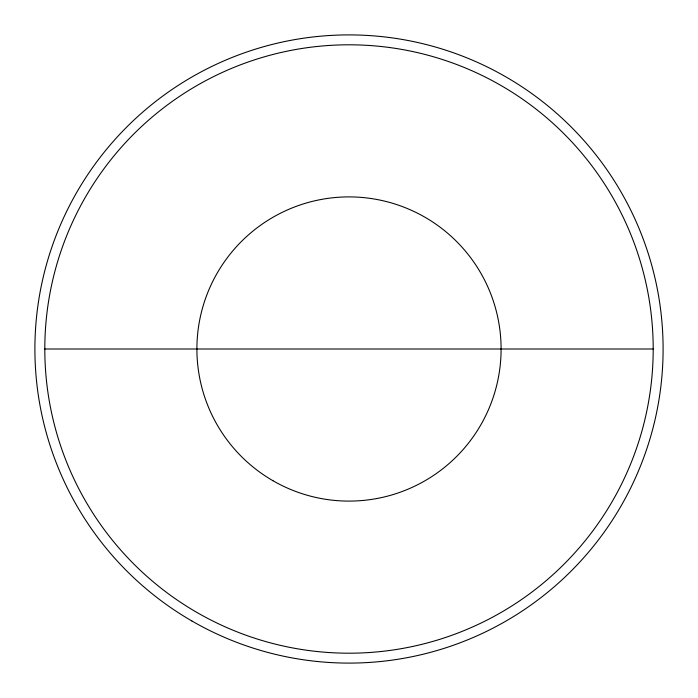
<?xml version="1.0" encoding="UTF-8"?>
<svg xmlns="http://www.w3.org/2000/svg" width="698" height="698" viewBox="0 0 698 698"><rect width="100%" height="100%" fill="white"/><g stroke="black" fill="none" stroke-linecap="round" stroke-linejoin="round"><path stroke-width="1.05" d="M44.803 349L653.197 349A304.197 304.197 0 0 1 196.906 612.443A304.197 304.197 0 0 1 196.906 85.557A304.197 304.197 0 0 1 653.197 349M191.95 621.019A314.1 314.1 0 0 0 663.1 349A314.1 314.1 0 0 0 191.95 76.981A314.1 314.1 0 0 0 191.95 621.019M272.953 480.721A152.094 152.094 0 0 0 501.094 349A152.094 152.094 0 0 0 272.953 217.279A152.094 152.094 0 0 0 272.953 480.721"/></g></svg>
